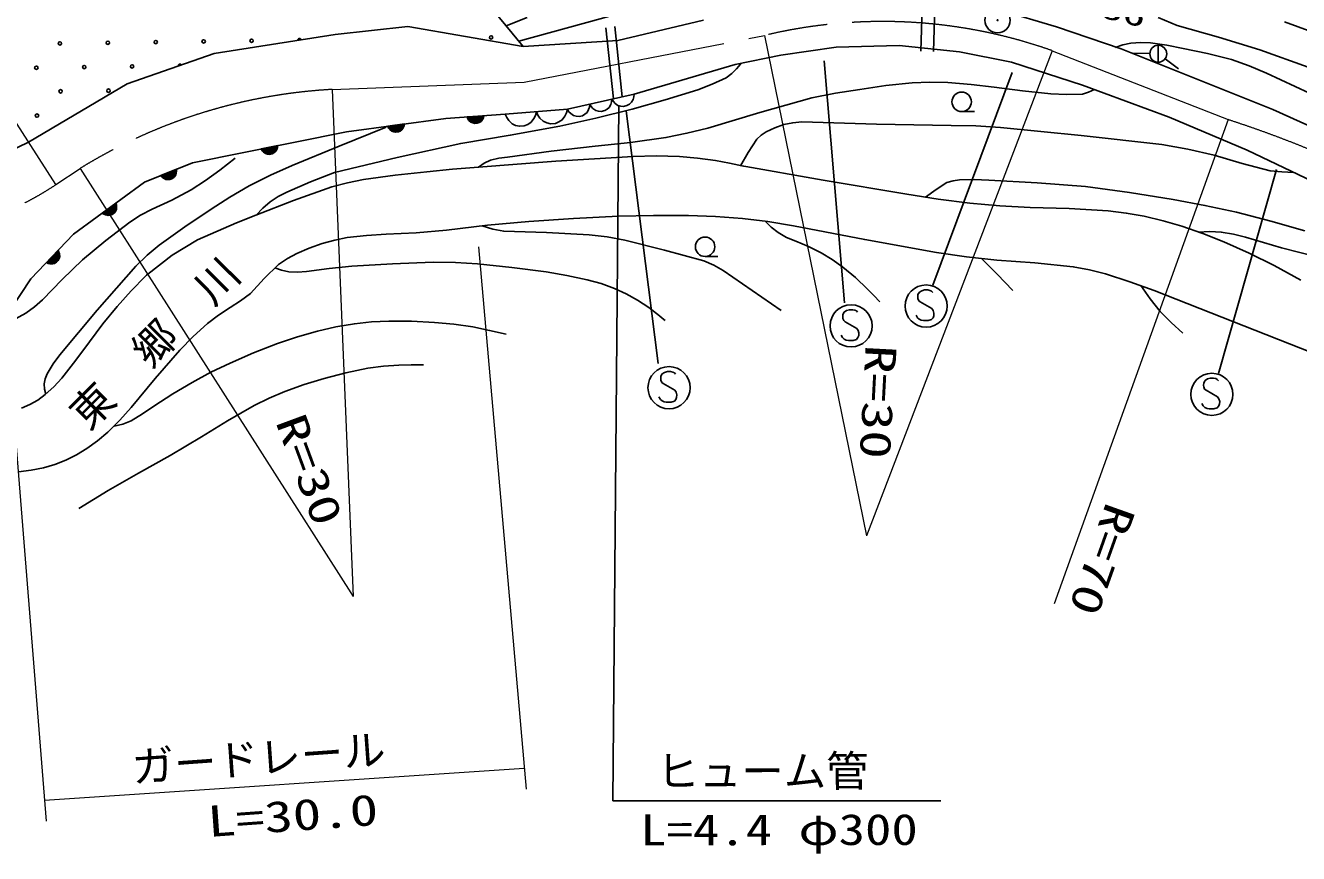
# Model space of a CAD drawing. Units: millimetres, scale not verified. Extents: x 40000 to 680000, y 20000 to 380000.
# Drawn here: x 373121 to 448288, y 270005 to 318874 of the extents above; entities that cross this region are included whole.
import ezdxf
from ezdxf.enums import TextEntityAlignment as Align

# ---------------------------------------------------------------- set-up
doc = ezdxf.new("R2010")
doc.units = ezdxf.units.MM
doc.header["$LTSCALE"] = 1000
doc.linetypes.add('CHAIN', pattern=[18.5, 12, -1.5, 3.5, -1.5])
for name, color, linetype, lineweight in [('M-BGD', 7, 'Continuous', 25), ('M-BGD-HTXT', 7, 'Continuous', 13), ('M-BMK', 2, 'CHAIN', 13), ('M-STR-STRC', 7, 'Continuous', 25)]:
    doc.layers.add(name, color=color, linetype=linetype, lineweight=lineweight)
doc.layers.add('M-BMK-SRVR', color=7, linetype='Continuous')
doc.styles.add('ＭＳ ゴシック', font='')
doc.styles.get('ＭＳ ゴシック').set_extended_font_data('MS Gothic')

# ---------------------------------------------------------------- blocks, each defined once
blk = doc.blocks.new('BUHIN1')
at = {"color": 3, "linetype": 'Continuous', "lineweight": 25}
for radius in [746, 22.5]:
    blk.add_circle((0, 0), radius, dxfattribs=at)
blk = doc.blocks.new('BUHIN28')
at = {"color": 7, "linetype": 'Continuous', "lineweight": 25}
blk.add_lwpolyline([(-755, -529), (-577, -663), (-383, -747), (-119, -810), (110, -784), (328, -716), (562, -552), (699, -371), (802, -164), (833, 105), (816, 313), (755, 529)], dxfattribs=at)
blk = doc.blocks.new('BUHIN29')
at = {"color": 7, "linetype": 'Continuous', "lineweight": 25}
blk.add_lwpolyline([(-489, -462), (-346, -540), (-197, -580), (0, -598), (163, -555), (313, -483), (464, -339), (544, -194), (597, -34), (590, 164), (556, 313), (489, 462)], dxfattribs=at)
blk = doc.blocks.new('BUHIN50')
at = {"color": 7, "linetype": 'Continuous', "lineweight": 25}
blk.add_line((-253, 428), (253, -428), dxfattribs=at)
blk.add_circle((0, 0), 498, dxfattribs=at)
blk = doc.blocks.new('BUHIN52')
at = {"color": 7, "linetype": 'Continuous', "lineweight": 25}
blk.add_line((292, -494), (934, -114), dxfattribs=at)
blk.add_circle((0, 0), 574, dxfattribs=at)
blk = doc.blocks.new('BUHIN60')
at = {"color": 7, "linetype": 'Continuous', "lineweight": 25}
blk.add_lwpolyline([(-77, 891), (-174, 921), (-277, 911), (-403, 866), (-569, 767), (-687, 647), (-758, 496), (-758, 336), (-690, 209), (-637, 132), (-530, 50), (-420, 35), (367, 43), (489, -16), (611, -125), (677, -261), (700, -385), (681, -527), (543, -674), (296, -820), (179, -867), (48, -879), (-86, -849), (-235, -770)], dxfattribs=at)
blk.add_circle((0, 0), 1244, dxfattribs=at)

msp = doc.modelspace()

# ---------------------------------------------------------------- linework, layer by layer
at = {"layer": 'M-BGD'}
for p, q in [((398892, 322012), (402517, 317637)), ((426093, 320647), (425991, 317362)), ((426843, 320624), (426740, 317338)), ((430675, 319784), (434000, 318790)), ((395694, 318813), (391412, 318342)), ((402517, 317637), (395694, 318813)), ((407388, 318733), (407832, 314541)), ((407917, 318808), (408356, 314660)), ((408092, 317989), (413153, 319179)), ((434000, 318790), (437816, 317486)), ((391412, 318342), (384260, 317213)), ((402517, 317637), (408092, 317989)), ((384260, 317213), (379132, 315425)), ((417730, 317114), (420981, 317588)), ((420981, 317588), (424706, 317690)), ((424706, 317690), (428261, 317318)), ((428261, 317318), (431343, 316708)), ((437816, 317486), (446775, 313921)), ((439506, 317214), (438506, 317232)), ((409064, 314821), (415022, 316573)), ((415022, 316573), (417730, 317114)), ((431343, 316708), (435541, 315354)), ((440407, 316907), (441210, 316311)), ((379132, 315425), (373307, 311990)), ((435541, 315354), (440649, 313471)), ((405125, 313926), (409064, 314821)), ((397940, 313389), (401449, 313640)), ((400172, 313486), (399225, 313418)), ((401449, 313640), (405125, 313926)), ((408148, 314175), (407799, 273117)), ((440649, 313471), (445254, 311507)), ((446775, 313921), (454716, 310293)), ((392068, 312601), (397940, 313389)), ((395483, 312996), (394542, 312870)), ((394575, 312811), (395467, 312931)), ((395438, 312864), (394623, 312755)), ((394676, 312699), (395397, 312796)), ((395346, 312726), (394746, 312645)), ((399254, 313358), (400152, 313422)), ((400119, 313357), (399299, 313298)), ((399348, 313239), (400074, 313291)), ((400018, 313224), (399415, 313181)), ((399536, 313127), (399908, 313154)), ((373307, 311990), (369872, 310343)), ((382983, 310775), (392068, 312601)), ((394871, 312599), (395240, 312648)), ((388004, 311721), (387072, 311534)), ((387109, 311477), (387992, 311654)), ((387967, 311586), (387161, 311424)), ((387217, 311371), (387930, 311515)), ((387884, 311442), (387291, 311322)), ((387418, 311284), (387783, 311358)), ((445254, 311507), (451856, 308358)), ((380155, 309630), (382983, 310775)), ((382033, 310323), (381152, 309966)), ((381199, 309918), (382033, 310256)), ((382022, 310184), (381259, 309875)), ((381324, 309834), (381999, 310107)), ((381967, 310027), (381406, 309799)), ((381538, 309786), (381884, 309925)), ((375952, 306566), (380155, 309630)), ((378474, 308327), (377707, 307767)), ((377764, 307732), (378491, 308262)), ((378497, 308189), (377833, 307705)), ((377906, 307681), (378494, 308109)), ((378482, 308023), (377993, 307667)), ((378125, 307686), (378426, 307905)), ((385580, 307228), (386722, 307685)), ((383286, 306222), (385580, 307228)), ((373446, 303916), (375952, 306566)), ((381792, 305319), (383286, 306222)), ((375071, 305543), (374418, 304853)), ((374481, 304828), (375099, 305482)), ((375119, 305412), (374554, 304814)), ((374630, 304804), (375130, 305332)), ((375134, 305246), (374718, 304806)), ((380338, 304190), (381792, 305319)), ((374844, 304849), (375100, 305119)), ((371549, 301088), (373446, 303916)), ((407799, 273117), (427167, 273117))]:
    msp.add_line(p, q, dxfattribs=at)
for points in [[(402261, 317946), (407060, 319274), (411865, 320632), (414599, 321458), (417317, 322342), (418699, 322770), (420108, 323143), (421205, 323364), (422313, 323527), (423480, 323635), (424660, 323684), (425830, 323675), (426997, 323606), (428108, 323483), (429221, 323299), (432110, 322676), (435014, 322111), (437526, 321673), (440025, 321176), (440905, 320990), (441785, 320802)], [(401504, 318858), (402734, 319350)], [(439992, 319341), (441121, 318872), (443567, 318186), (445994, 317442), (448851, 316404)], [(447463, 319094), (452077, 317403)], [(437461, 317581), (437917, 317735), (438394, 317831), (438973, 317867), (439551, 317842), (440509, 317710), (441470, 317516), (442913, 317214), (444331, 316857), (445373, 316483), (446396, 316052), (448938, 314885)], [(386735, 307673), (387132, 308090), (387577, 308470), (388043, 308773), (388548, 309028), (389945, 309642), (391359, 310197), (395073, 311085), (398820, 311918), (401747, 312393), (404663, 312929), (406805, 313405), (408942, 313943), (410887, 314484), (412811, 315081), (413659, 315404), (414499, 315789), (414821, 316031), (415106, 316321), (415244, 316481), (415379, 316644)], [(399863, 310513), (400202, 310743), (400572, 310922), (401064, 311040), (401587, 311101), (404164, 311452), (406754, 311743), (408851, 311970), (410937, 312257), (412179, 312509), (413409, 312819), (416476, 313743), (419550, 314606), (420958, 314881), (422389, 315100), (423929, 315327), (425474, 315493), (426523, 315530), (427582, 315508), (428956, 315397), (430323, 315227), (431988, 315007), (433655, 314849), (434585, 314805), (435526, 314822), (435895, 314928), (436250, 315093)], [(374325, 297117), (374242, 297417), (374218, 297727), (374285, 298026), (374412, 298318), (374760, 298902), (375149, 299439), (377364, 302074), (379630, 304677), (380301, 305317), (381012, 305911), (382522, 306992), (384079, 308032), (385188, 308746), (386326, 309407), (387585, 310035), (388872, 310610), (391643, 311760), (394417, 312880)], [(415331, 310598), (415789, 311386), (416310, 312160), (416560, 312398), (416858, 312597), (417369, 312838), (417900, 313022), (418425, 313135), (418960, 313190), (423374, 313052), (427780, 312975), (429237, 312946), (430690, 312857), (435451, 312386), (440209, 311855), (441760, 311568), (443310, 311220), (444961, 310728), (446621, 310296), (447303, 310228), (448002, 310196)], [(371542, 301071), (372361, 301461), (373143, 301902), (373649, 302265), (374127, 302683), (375285, 303880), (376489, 305037), (377866, 306175), (379292, 307274), (379923, 307675), (380593, 308029), (381766, 308571), (382907, 309164), (383759, 309716), (384589, 310326), (385048, 310683), (385504, 311044)], [(386722, 307685), (388952, 308541), (391214, 309346), (392139, 309591), (393079, 309778), (394941, 310040), (396819, 310244), (398341, 310384), (399863, 310513)], [(399863, 310513), (404428, 310862), (408996, 311150), (410364, 311171), (411735, 311132), (412802, 311045), (413860, 310900), (414692, 310745), (415522, 310573)], [(415324, 310612), (420226, 309747), (425158, 308924), (427014, 308628), (428877, 308392), (430646, 308237), (432433, 308140), (434744, 308064), (437050, 307928), (438111, 307802), (439174, 307614), (440293, 307351), (441398, 307029), (442643, 306596), (443868, 306107), (445372, 305430), (446849, 304699), (448424, 303852)], [(426270, 308735), (426883, 309195), (427530, 309605), (427888, 309712), (428266, 309761), (429133, 309784), (430001, 309746), (432849, 309587), (435704, 309367), (438300, 309015), (440893, 308603), (442762, 308258), (444627, 307854), (446647, 307334), (448662, 306753)], [(372718, 292533), (373453, 292622), (374190, 292772), (374852, 292968), (375502, 293224), (376137, 293539), (376745, 293908), (377378, 294365), (377982, 294875), (378700, 295584), (379372, 296333), (380774, 298041), (382228, 299718), (383025, 300516), (383871, 301278), (384519, 301782), (385203, 302238), (385827, 302622), (386411, 303051), (387214, 303933), (388064, 304772), (388583, 305114), (389136, 305407), (389881, 305738), (390646, 306011), (391378, 306211), (392124, 306352), (393265, 306483), (394412, 306555), (396192, 306642), (397977, 306790), (400406, 307079), (402842, 307307), (405484, 307491), (408132, 307615), (410194, 307668), (412267, 307661), (413856, 307600), (415450, 307478), (416956, 307298), (418465, 307057), (422676, 306239), (426904, 305479), (428682, 305220), (430469, 305021), (432727, 304860), (434984, 304639), (435943, 304455), (436892, 304211), (438335, 303753), (439765, 303235), (444402, 301406), (449053, 299581)], [(400080, 307046), (400710, 306858), (401360, 306728), (403880, 306658), (406402, 306527), (407459, 306394), (408516, 306200), (410848, 305618), (413173, 304975), (413757, 304727), (414323, 304419), (416034, 303241), (417735, 302054)], [(416780, 307349), (417147, 306977), (417555, 306649), (418054, 306369), (418598, 306135), (419357, 305828), (420095, 305464), (420752, 305066), (421383, 304614), (422122, 303992), (422830, 303317), (423203, 302940), (423574, 302559)], [(442355, 306681), (443042, 306710), (443725, 306679), (444440, 306556), (445148, 306374), (447287, 305759), (449439, 305204)], [(387841, 304575), (388238, 304432), (388665, 304344), (389192, 304314), (389719, 304346), (391050, 304533), (392393, 304660), (394793, 304816), (397198, 304913), (398504, 304886), (399819, 304798), (401839, 304593), (403858, 304327), (405083, 304127), (406295, 303869), (407103, 303642), (407892, 303358), (408585, 303043), (409261, 302668), (409928, 302224), (410557, 301734), (410719, 301601), (410888, 301461)], [(429542, 305133), (430485, 304202), (431415, 303238)], [(372880, 296287), (373379, 296499), (373846, 296768), (374280, 297087), (374791, 297550), (375269, 298065), (376103, 299115), (376893, 300205), (377687, 301268), (378530, 302296), (379354, 303209), (380217, 304074), (380274, 304129), (380338, 304190)], [(438982, 303537), (439527, 302749), (440120, 301999), (440769, 301337), (441461, 300714)], [(378361, 295227), (378866, 295354), (379356, 295540), (380040, 295945), (380708, 296411), (381823, 297136), (382963, 297806), (384069, 298406), (385205, 298953), (386593, 299556), (388008, 300105), (389181, 300502), (390372, 300841), (391453, 301084), (392545, 301267), (393557, 301376), (394574, 301425), (395923, 301419), (397272, 301353), (398407, 301248), (399533, 301084), (400520, 300881), (401500, 300647)], [(376270, 290359), (378012, 291430), (379788, 292450), (381664, 293499), (383508, 294598), (385046, 295545), (386615, 296441), (387509, 296884), (388427, 297272), (389583, 297684), (390767, 298041), (392042, 298368), (393344, 298640), (394254, 298762), (395171, 298824), (395891, 298845), (396623, 298855)]]:
    msp.add_lwpolyline(points, dxfattribs=at)
for points in [[(400193, 313550), (400161, 313432), (400111, 313331), (400021, 313214), (399916, 313147), (399801, 313101), (399647, 313090), (399527, 313119), (399413, 313171), (399308, 313274), (399241, 313367), (399196, 313479)], [(395500, 313062), (395475, 312942), (395431, 312838), (395349, 312716), (395248, 312642), (395137, 312589), (394983, 312569), (394862, 312590), (394745, 312635), (394634, 312731), (394561, 312820), (394509, 312929)], [(388016, 311787), (387999, 311666), (387962, 311559), (387888, 311432), (387792, 311352), (387685, 311292), (387533, 311261), (387410, 311275), (387290, 311312), (387173, 311401), (387095, 311484), (387036, 311590)], [(382032, 310390), (382038, 310269), (382022, 310157), (381973, 310018), (381893, 309921), (381798, 309842), (381655, 309784), (381532, 309775), (381407, 309789), (381276, 309855), (381183, 309922), (381106, 310015)], [(378457, 308392), (378493, 308276), (378504, 308163), (378490, 308017), (378436, 307903), (378364, 307804), (378238, 307713), (378121, 307674), (377997, 307657), (377853, 307689), (377748, 307732), (377649, 307803)], [(375043, 305604), (375099, 305496), (375130, 305387), (375143, 305241), (375111, 305120), (375058, 305009), (374951, 304896), (374843, 304836), (374724, 304798), (374577, 304802), (374465, 304826), (374356, 304878)]]:
    msp.add_lwpolyline(points, close=True, dxfattribs=at)
for centre in [(380814, 317894), (383642, 317933), (386470, 317972), (400611, 318167), (375157, 317816), (377985, 317855), (373763, 316382), (376591, 316421), (379419, 316460), (375196, 314987), (378024, 315026), (373802, 313554)]:
    msp.add_circle(centre, 99.5, dxfattribs=at)
for centre, start, end in [((389298, 318011), 7.7771, 190.16848), ((382247, 316499), 25.89739, 192.54042)]:
    msp.add_arc(centre, 99.5, start, end, dxfattribs=at)
at = {"layer": 'M-BGD-HTXT'}
for p, q in [((374919, 309481), (364386, 325868)), ((416758, 318285), (422771, 288757)), ((433744, 317385), (422771, 288757)), ((391223, 315099), (392475, 285176)), ((444130, 313318), (433860, 284733)), ((376343, 310436), (392475, 285176)), ((399867, 305807), (402680, 273804)), ((372233, 298223), (374344, 271920)), ((374245, 273153), (402572, 275036))]:
    msp.add_line(p, q, dxfattribs=at)
at = {"layer": 'M-BMK'}
for p, q in [((402574, 315527), (416758, 318285)), ((433744, 317385), (444130, 313318)), ((391223, 315099), (402574, 315527)), ((374919, 309481), (376343, 310436))]:
    msp.add_line(p, q, dxfattribs=at)
for centre, radius, start, end in [((423730, 289113), 29994, 70.49573, 103.44189), ((392980, 283419), 31728, 93.17371, 121.62463), ((422549, 246999), 69741, 62.90833, 71.97437), ((364578, 325061), 18699, 255.69946, 303.57312)]:
    msp.add_arc(centre, radius, start, end, dxfattribs=at)
at = {"layer": 'M-STR-STRC'}
for p, q in [((420284, 316789), (421478, 302512)), ((431373, 316093), (426689, 303554)), ((408586, 313827), (410469, 298929)), ((446984, 310375), (443561, 298343))]:
    msp.add_line(p, q, dxfattribs=at)

# ---------------------------------------------------------------- block references
at = {"layer": 'M-BGD', "rotation": 329.42002}
for name, p in [('BUHIN50', (440006, 317205)), ('BUHIN29', (407094, 314374)), ('BUHIN29', (408407, 314672)), ('BUHIN52', (428400, 314368)), ('BUHIN28', (402368, 313711)), ('BUHIN28', (404206, 313854)), ('BUHIN29', (405782, 314075)), ('BUHIN52', (413248, 305815))]:
    msp.add_blockref(name, p, dxfattribs=at)
at = {"layer": 'M-BMK-SRVR', "rotation": 329.42002}
msp.add_blockref('BUHIN1', (430518, 319183), dxfattribs=at)
at = {"layer": 'M-STR-STRC', "rotation": 329.42002}
for p in [(426299, 302316), (421869, 301144), (411120, 297496), (443171, 297105)]:
    msp.add_blockref('BUHIN60', p, dxfattribs=at)

# ---------------------------------------------------------------- texts
at = {"layer": 'M-BGD-HTXT', "style": 'ＭＳ ゴシック'}
for s, height, rotation, width, p in [('264.86', 1320, 346.1, 1.5, (431167, 320294)), ('R=30', 1833, 267, 1.35, (422182, 300098)), ('R=30', 1833, 290.3, 1.35, (387349, 295307)), ('R=70', 1833, 250.4, 1.35, (436444, 291016)), ('L=30.0', 1833, 4.1, 1.35, (383967, 270431)), ('L=4.4 φ300', 1833, 0.1, 1.25, (409413, 269936))]:
    msp.add_text(s, height=height, rotation=rotation, dxfattribs=dict(at, width=width)).set_placement(p, align=Align.BOTTOM_LEFT)
for s, rotation, p in [('ガードレール', 4.1, (379510, 273643)), ('ヒューム管', 0.1, (410401, 273396))]:
    msp.add_text(s, height=1833, rotation=rotation, dxfattribs=at).set_placement(p, align=Align.BOTTOM_LEFT)
at = {"layer": 'M-BGD-HTXT', "insert": (376999, 294745), "char_height": 1833, "attachment_point": 7, "rotation": 45.1, "style": 'ＭＳ ゴシック'}
msp.add_mtext('\\T2.08;東郷川', dxfattribs=at)

doc.saveas('drawing.dxf')
